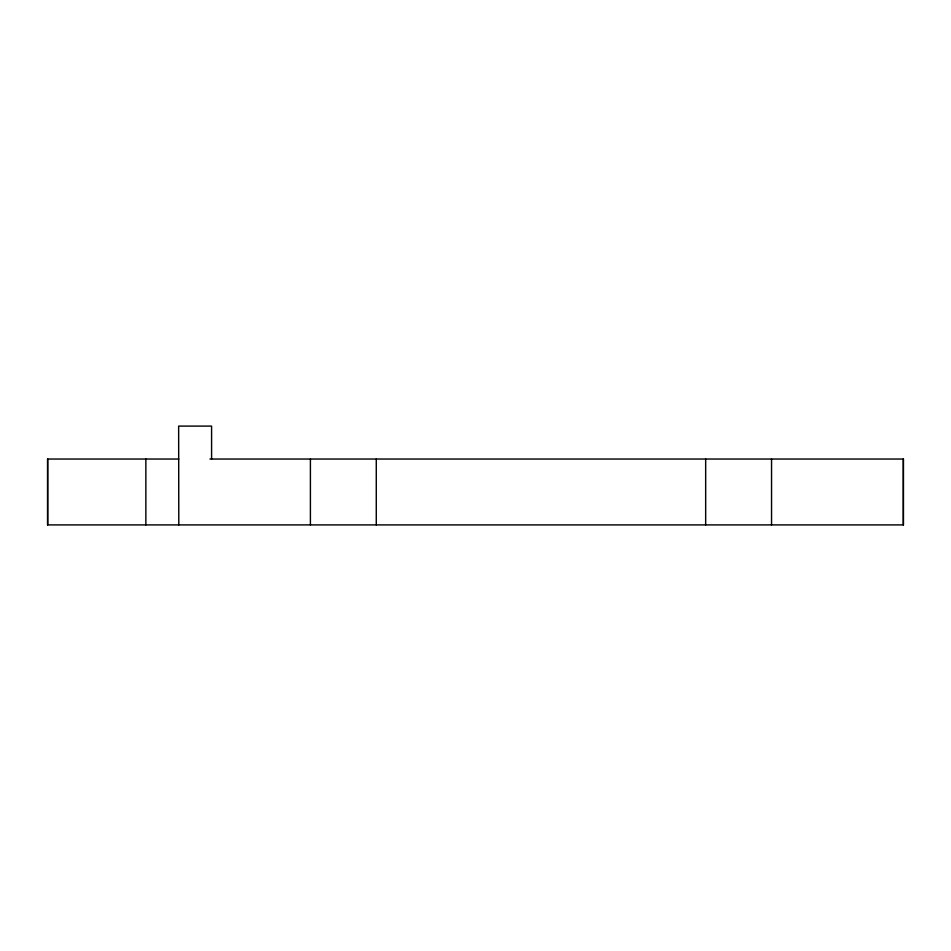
<?xml version="1.0" encoding="UTF-8"?>
<svg xmlns="http://www.w3.org/2000/svg" width="951" height="951" viewBox="0 0 951 951"><rect width="100%" height="100%" fill="white"/><g stroke="black" fill="none" stroke-linecap="round" stroke-linejoin="round"><path stroke-width="1.43" d="M178.8 459.036L47.55 459.036L47.55 524.904L903.45 524.904L903.45 459.036L209.957 459.036M903.295 459.036L903.295 524.904M771.546 459.036L771.546 524.904M705.666 459.036L705.666 524.904M376.275 459.036L376.275 524.904M310.406 459.036L310.406 524.904M211.586 459.036L211.586 426.096L178.645 426.096L178.8 524.904M145.86 459.036L145.86 524.904M47.705 459.036L47.705 524.904"/></g></svg>
